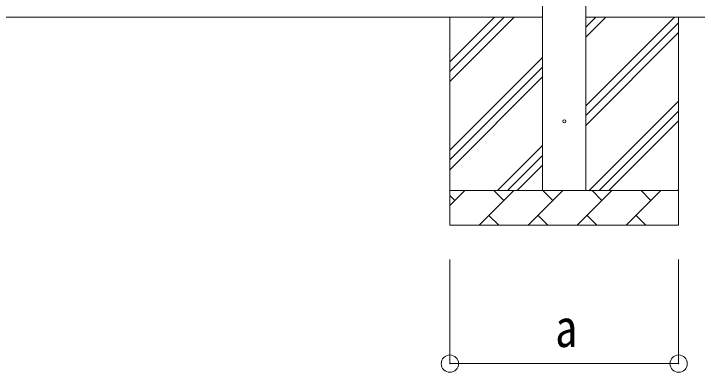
# Model space of a CAD drawing. Units: millimetres, scale not verified. Extents: x -13976 to 14131, y -9754 to 9646.
# Drawn here: x -5523 to -3551, y -813 to 221 of the extents above; entities that cross this region are included whole.
import ezdxf
from ezdxf.enums import TextEntityAlignment as Align

# ---------------------------------------------------------------- set-up
doc = ezdxf.new("R2010")
doc.units = ezdxf.units.MM
doc.header["$LTSCALE"] = 50
doc.header["$PDMODE"] = 32
doc.header["$PDSIZE"] = 50
for name, color, linetype, lineweight in [('0-2_建具', 4, 'Continuous', 9), ('0-4_設備', 4, 'Continuous', 9), ('0-8_外構', 6, 'Continuous', 9)]:
    doc.layers.add(name, color=color, linetype=linetype, lineweight=lineweight)
doc.styles.add('ＭＳ ゴシック', font='')
doc.styles.get('ＭＳ ゴシック').set_extended_font_data('MS Gothic')

msp = doc.modelspace()

# ---------------------------------------------------------------- linework, layer by layer
at = {"layer": '0-2_建具'}
for p, q in [((-3996.94, -289.43), (-3996.94, 2674.78)), ((-3871.94, 2674.78), (-3871.94, -289.43))]:
    msp.add_line(p, q, dxfattribs=at)
msp.add_circle((-3934.44, -89.43), 4.5, dxfattribs=at)
at = {"layer": '0-4_設備', "color": 7}
for p, q in [((-3996.94, 210.57), (-11544.94, 210.57)), ((-4264.44, 210.57), (-4264.44, -389.43)), ((-4264.44, 25.52), (-4079.38, 210.57)), ((-4264.44, 53.8), (-4107.67, 210.57)), ((-4264.44, 82.09), (-4135.95, 210.57)), ((-3871.94, 210.57), (-3101.94, 210.57)), ((-3871.94, -44.53), (-3616.84, 210.57)), ((-3871.94, 153.46), (-3814.83, 210.57)), ((-3871.94, 181.75), (-3843.11, 210.57)), ((-3604.44, 210.57), (-3604.44, -389.43)), ((-3871.94, -72.81), (-3604.44, 194.69)), ((-3871.94, -101.1), (-3604.44, 166.4)), ((-4264.44, -172.47), (-3996.94, 95.03)), ((-4264.44, -200.75), (-3996.94, 66.75)), ((-4264.44, -229.04), (-3996.94, 38.46)), ((-3862.28, -289.43), (-3604.44, -31.59)), ((-3833.99, -289.43), (-3604.44, -59.87)), ((-3805.71, -289.43), (-3604.44, -88.16)), ((-4126.84, -289.43), (-3996.94, -159.53)), ((-4098.55, -289.43), (-3996.94, -187.81)), ((-4070.27, -289.43), (-3996.94, -216.1)), ((-4264.44, -289.43), (-3604.44, -289.43)), ((-4264.44, -332.32), (-4221.54, -289.43)), ((-4180.12, -389.43), (-4080.12, -289.43)), ((-4108.67, -317.98), (-4137.23, -289.43)), ((-4038.7, -389.43), (-3938.7, -289.43)), ((-3967.25, -317.98), (-3995.81, -289.43)), ((-3897.28, -389.43), (-3797.28, -289.43)), ((-3825.83, -317.98), (-3854.38, -289.43)), ((-3755.86, -389.43), (-3655.86, -289.43)), ((-3684.41, -317.98), (-3712.96, -289.43)), ((-3607.72, -289.43), (-3604.44, -286.15)), ((-4250.1, -317.98), (-4264.44, -303.64)), ((-4151.57, -360.88), (-4123.01, -389.43)), ((-4010.15, -360.88), (-3981.59, -389.43)), ((-3868.72, -360.88), (-3840.17, -389.43)), ((-3727.3, -360.88), (-3698.75, -389.43)), ((-3604.44, -389.43), (-4264.44, -389.43))]:
    msp.add_line(p, q, dxfattribs=at)
at = {"layer": '0-8_外構'}
for p, q in [((-4264.44, -788.43), (-4264.44, -488.43)), ((-3604.44, -788.43), (-3604.44, -488.43)), ((-4264.44, -788.43), (-3604.44, -788.43))]:
    msp.add_line(p, q, dxfattribs=at)
for p in [(-4264.44, -788.43), (-3604.44, -788.43)]:
    msp.add_point(p, dxfattribs=at)

# ---------------------------------------------------------------- texts
at = {"layer": '0-8_外構', "color": 7, "style": 'ＭＳ ゴシック', "width": 0.85}
msp.add_text('a', height=110, dxfattribs=at).set_placement((-3960.69, -773.43), align=Align.BOTTOM_LEFT)

doc.saveas('drawing.dxf')
